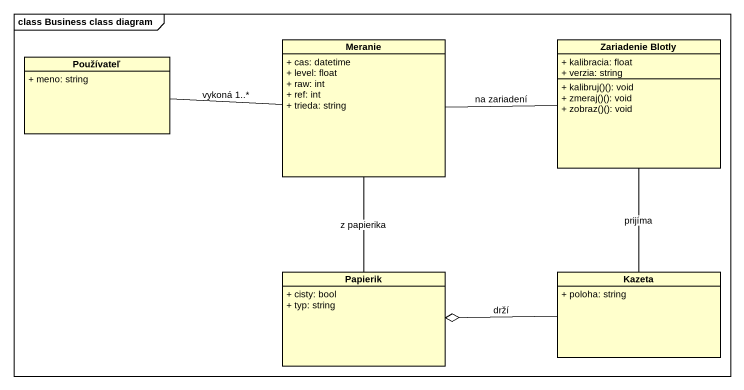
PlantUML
@startuml
mainframe class Business class diagram
hide circle
hide empty members
skinparam classAttributeIconSize 0
class Meranie {
  + cas: datetime
  + level: float
  + raw: int
  + ref: int
  + trieda: string
}
class "Zariadenie Blotly" as Zariadenie_Blotly {
  + kalibracia: float
  + verzia: string
  + kalibruj()(): void
  + zmeraj()(): void
  + zobraz()(): void
}
class Používateľ {
  + meno: string
}
class Papierik {
  + cisty: bool
  + typ: string
}
class Kazeta {
  + poloha: string
}
Meranie -right- Zariadenie_Blotly : na zariadení
Meranie -- Papierik : z papierika
Zariadenie_Blotly -- Kazeta : prijíma
Používateľ -right- Meranie : vykoná 1..*
Kazeta -left-o Papierik : drží
@enduml
